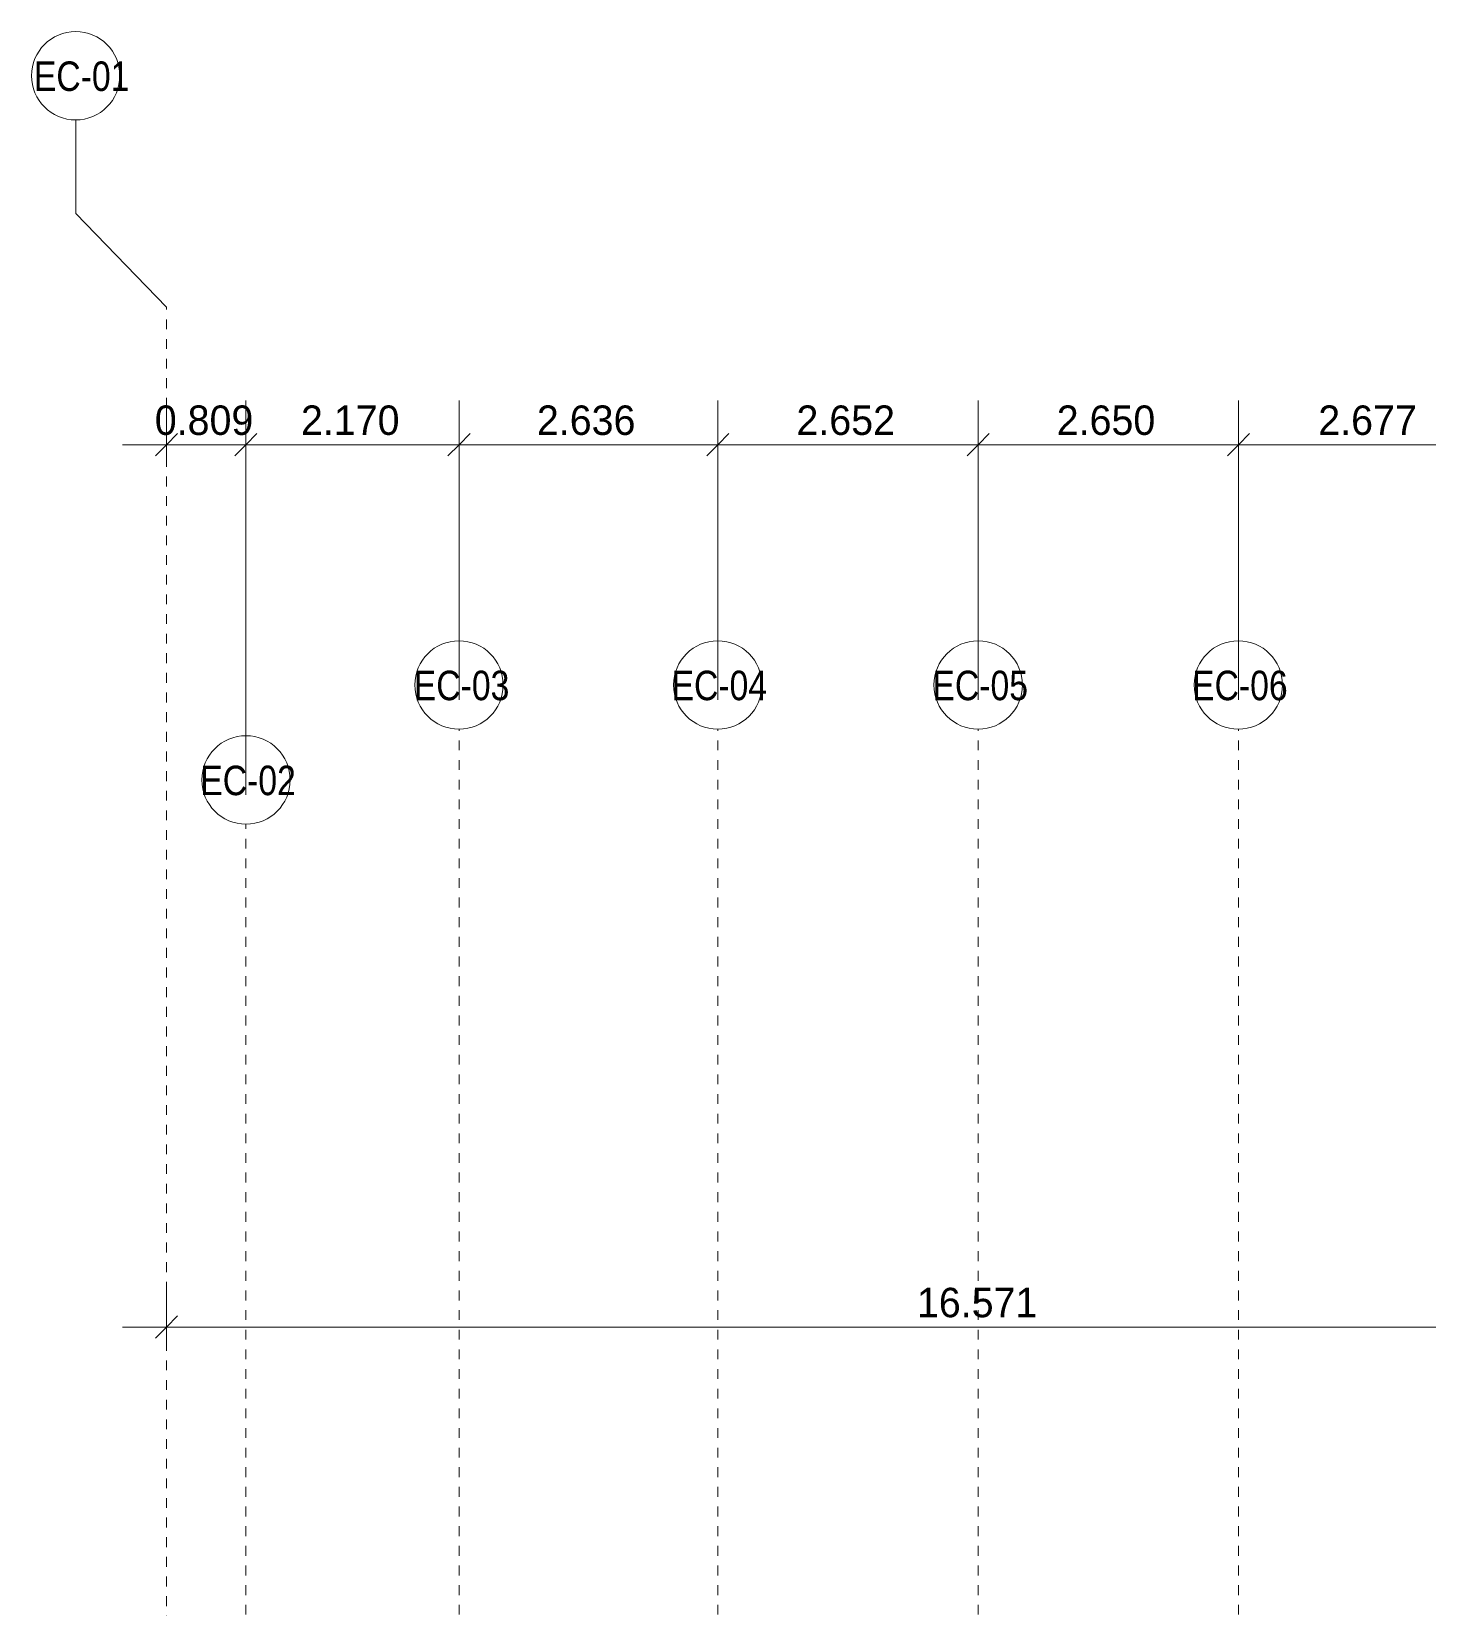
# Model space of a CAD drawing. Header units: metres. Extents: x -43 to 80, y -185 to 8.
# Drawn here: x -6.84 to 7.39, y -116.12 to -100.07 of the extents above; entities that cross this region are included whole.
import ezdxf

# ---------------------------------------------------------------- set-up
doc = ezdxf.new("R2010")
doc.units = ezdxf.units.M
doc.linetypes.add('Grid Line', pattern=[0.022225, 0.0127, -0.003175, 0.003175, -0.003175])
for name, color, linetype, lineweight in [('A-ANNO-DIMS', 7, 'Continuous', 9), ('A-ANNO-DIMS-150', 7, 'Continuous', 9), ('S-GRID', 7, 'Continuous', 9), ('S-GRID-IDEN', 7, 'Continuous', 9)]:
    doc.layers.add(name, color=color, linetype=linetype, lineweight=lineweight)
doc.styles.add('Century Gothic', font='GOTHIC.TTF', dxfattribs={"height": 0.3})
doc.styles.add('Saira Condensed', font='SairaCondensed-Regular.ttf', dxfattribs={"height": 0.3})
doc.dimstyles.new('C_G_2_0mm', dxfattribs={"dimscale": 0.3048, "dimtxt": 0.31325, "dimasz": 0.738189, "dimexe": 1.476378, "dimexo": 0.984252, "dimgap": 0.049213, "dimtad": 1, "dimdec": 3, "dimrnd": 0.001, "dimzin": 0, "dimdsep": 46, "dimtxsty": 'Century Gothic', "dimblk1": 'OBLIQUE', "dimblk2": 'OBLIQUE', "dimsah": 1, "dimcen": 0.09, "dimdle": 1.476378, "dimazin": 2, "dimtfac": 1, "dimtdec": 4, "dimtix": 1, "dimtmove": 0, "dimatfit": 3, "dimfxl": 1, "dimtvp": 1, "dimtolj": 1, "dimtzin": 0, "dimarcsym": 2})

# ---------------------------------------------------------------- blocks, each defined once
blk = doc.blocks.new('Grid - 3mm-1144979-N01 - ESTANQUE CABECERA')
at = {"layer": 'S-GRID-IDEN', "color": 253, "true_color": 0xaaaaaa}
blk.add_circle((0, 0), 0.003, dxfattribs=at)
blk = doc.blocks.new('DIMBLOCK1-N01 - ESTANQUE CABECERA')
at = {"layer": 'A-ANNO-DIMS-150'}
for p, q in [((-5.463, -113.258), (-5.463, -112.808)), ((11.107, -113.258), (11.107, -112.808)), ((-5.913, -113.258), (11.557, -113.258)), ((-5.463, -113.258), (-5.463, -113.399)), ((11.107, -113.258), (11.107, -113.399))]:
    blk.add_line(p, q, dxfattribs=at)
at = {"layer": 'A-ANNO-DIMS-150', "lineweight": 35}
for p, q in [((-5.463, -113.258), (-5.351, -113.145)), ((11.107, -113.258), (11.22, -113.145)), ((-5.463, -113.258), (-5.576, -113.37)), ((11.107, -113.258), (10.995, -113.37))]:
    blk.add_line(p, q, dxfattribs=at)
at = {"layer": 'A-ANNO-DIMS-150', "color": 0, "insert": (2.18, -112.858), "char_height": 0.3, "width": 1.5394, "attachment_point": 1, "line_spacing_factor": 0.984502, "style": 'Century Gothic'}
blk.add_mtext('16.571', dxfattribs=at)
blk = doc.blocks.new('_Oblique')
at = {"color": 0, "linetype": 'ByBlock', "lineweight": -2}
blk.add_line((-0.5, -0.5), (0.5, 0.5), dxfattribs=at)
blk = doc.blocks.new('DIMBLOCK2-N01 - ESTANQUE CABECERA')
at = {"layer": 'A-ANNO-DIMS-150'}
for p, q in [((-5.463, -104.275), (-5.463, -103.825)), ((-4.654, -104.275), (-4.654, -103.825)), ((-5.913, -104.275), (-4.654, -104.275)), ((-5.463, -104.275), (-5.463, -104.416)), ((-4.654, -104.275), (-4.654, -107.838))]:
    blk.add_line(p, q, dxfattribs=at)
at = {"layer": 'A-ANNO-DIMS-150', "lineweight": 35}
for p, q in [((-5.463, -104.275), (-5.351, -104.162)), ((-4.654, -104.275), (-4.542, -104.162)), ((-5.463, -104.275), (-5.576, -104.387)), ((-4.654, -104.275), (-4.767, -104.387))]:
    blk.add_line(p, q, dxfattribs=at)
at = {"layer": 'A-ANNO-DIMS-150', "color": 0, "insert": (-5.583, -103.875), "char_height": 0.3, "width": 1.25897, "attachment_point": 1, "line_spacing_factor": 0.984502, "style": 'Century Gothic'}
blk.add_mtext('0.809', dxfattribs=at)
blk = doc.blocks.new('DIMBLOCK3-N01 - ESTANQUE CABECERA')
at = {"layer": 'A-ANNO-DIMS-150'}
for p, q in [((-4.654, -104.275), (-4.654, -103.825)), ((-2.484, -104.275), (-2.484, -103.825)), ((-4.654, -104.275), (-2.484, -104.275)), ((-4.654, -104.275), (-4.654, -107.838)), ((-2.484, -104.275), (-2.484, -106.871))]:
    blk.add_line(p, q, dxfattribs=at)
at = {"layer": 'A-ANNO-DIMS-150', "lineweight": 35}
for p, q in [((-4.654, -104.275), (-4.542, -104.162)), ((-2.484, -104.275), (-2.372, -104.162)), ((-4.654, -104.275), (-4.767, -104.387)), ((-2.484, -104.275), (-2.597, -104.387))]:
    blk.add_line(p, q, dxfattribs=at)
at = {"layer": 'A-ANNO-DIMS-150', "color": 0, "insert": (-4.094, -103.875), "char_height": 0.3, "width": 1.25897, "attachment_point": 1, "line_spacing_factor": 0.984502, "style": 'Century Gothic'}
blk.add_mtext('2.170', dxfattribs=at)
blk = doc.blocks.new('DIMBLOCK4-N01 - ESTANQUE CABECERA')
at = {"layer": 'A-ANNO-DIMS-150'}
for p, q in [((-2.484, -104.275), (-2.484, -103.825)), ((0.151, -104.275), (0.151, -103.825)), ((-2.484, -104.275), (0.151, -104.275)), ((-2.484, -104.275), (-2.484, -106.871)), ((0.151, -104.275), (0.151, -106.871))]:
    blk.add_line(p, q, dxfattribs=at)
at = {"layer": 'A-ANNO-DIMS-150', "lineweight": 35}
for p, q in [((-2.484, -104.275), (-2.372, -104.162)), ((0.151, -104.275), (0.264, -104.162)), ((-2.484, -104.275), (-2.597, -104.387)), ((0.151, -104.275), (0.039, -104.387))]:
    blk.add_line(p, q, dxfattribs=at)
at = {"layer": 'A-ANNO-DIMS-150', "color": 0, "insert": (-1.691, -103.875), "char_height": 0.3, "width": 1.25897, "attachment_point": 1, "line_spacing_factor": 0.984502, "style": 'Century Gothic'}
blk.add_mtext('2.636', dxfattribs=at)
blk = doc.blocks.new('DIMBLOCK5-N01 - ESTANQUE CABECERA')
at = {"layer": 'A-ANNO-DIMS-150'}
for p, q in [((0.151, -104.275), (0.151, -103.825)), ((2.804, -104.275), (2.804, -103.825)), ((0.151, -104.275), (2.804, -104.275)), ((0.151, -104.275), (0.151, -106.871)), ((2.804, -104.275), (2.804, -106.871))]:
    blk.add_line(p, q, dxfattribs=at)
at = {"layer": 'A-ANNO-DIMS-150', "lineweight": 35}
for p, q in [((0.151, -104.275), (0.264, -104.162)), ((2.804, -104.275), (2.916, -104.162)), ((0.151, -104.275), (0.039, -104.387)), ((2.804, -104.275), (2.691, -104.387))]:
    blk.add_line(p, q, dxfattribs=at)
at = {"layer": 'A-ANNO-DIMS-150', "color": 0, "insert": (0.953, -103.875), "char_height": 0.3, "width": 1.25897, "attachment_point": 1, "line_spacing_factor": 0.984502, "style": 'Century Gothic'}
blk.add_mtext('2.652', dxfattribs=at)
blk = doc.blocks.new('DIMBLOCK6-N01 - ESTANQUE CABECERA')
at = {"layer": 'A-ANNO-DIMS-150'}
for p, q in [((2.804, -104.275), (2.804, -103.825)), ((5.454, -104.275), (5.454, -103.825)), ((2.804, -104.275), (5.454, -104.275)), ((2.804, -104.275), (2.804, -106.871)), ((5.454, -104.275), (5.454, -106.871))]:
    blk.add_line(p, q, dxfattribs=at)
at = {"layer": 'A-ANNO-DIMS-150', "lineweight": 35}
for p, q in [((2.804, -104.275), (2.916, -104.162)), ((5.454, -104.275), (5.567, -104.162)), ((2.804, -104.275), (2.691, -104.387)), ((5.454, -104.275), (5.342, -104.387))]:
    blk.add_line(p, q, dxfattribs=at)
at = {"layer": 'A-ANNO-DIMS-150', "color": 0, "insert": (3.604, -103.875), "char_height": 0.3, "width": 1.25897, "attachment_point": 1, "line_spacing_factor": 0.984502, "style": 'Century Gothic'}
blk.add_mtext('2.650', dxfattribs=at)
blk = doc.blocks.new('DIMBLOCK7-N01 - ESTANQUE CABECERA')
at = {"layer": 'A-ANNO-DIMS-150'}
for p, q in [((5.454, -104.275), (5.454, -103.825)), ((8.131, -104.275), (8.131, -103.825)), ((5.454, -104.275), (8.131, -104.275)), ((5.454, -104.275), (5.454, -106.871)), ((8.131, -104.275), (8.131, -106.871))]:
    blk.add_line(p, q, dxfattribs=at)
at = {"layer": 'A-ANNO-DIMS-150', "lineweight": 35}
for p, q in [((5.454, -104.275), (5.567, -104.162)), ((8.131, -104.275), (8.244, -104.162)), ((5.454, -104.275), (5.342, -104.387)), ((8.131, -104.275), (8.019, -104.387))]:
    blk.add_line(p, q, dxfattribs=at)
at = {"layer": 'A-ANNO-DIMS-150', "color": 0, "insert": (6.268, -103.875), "char_height": 0.3, "width": 1.25897, "attachment_point": 1, "line_spacing_factor": 0.984502, "style": 'Century Gothic'}
blk.add_mtext('2.677', dxfattribs=at)

msp = doc.modelspace()

# ---------------------------------------------------------------- linework, layer by layer
at = {"layer": 'S-GRID', "color": 254, "true_color": 0xd4d4d4}
for p, q in [((-6.3886, -101.9205), (-6.3886, -100.968)), ((-5.4635, -102.873), (-6.3886, -101.9205))]:
    msp.add_line(p, q, dxfattribs=at)
at = {"layer": 'S-GRID', "color": 254, "linetype": 'Grid Line', "true_color": 0xd4d4d4}
for p, q in [((-5.4635, -182.4986), (-5.4635, -102.873)), ((-2.4842, -161.7861), (-2.4842, -107.1708)), ((0.1514, -161.7861), (0.1514, -107.1708)), ((2.8039, -161.7861), (2.8039, -107.1708)), ((5.4541, -161.7861), (5.4541, -107.1708)), ((-4.6541, -161.7861), (-4.6541, -108.1377))]:
    msp.add_line(p, q, dxfattribs=at)

# ---------------------------------------------------------------- block references
at = {"layer": 'S-GRID-IDEN', "color": 253, "true_color": 0xaaaaaa, "xscale": 149.9999999999999, "yscale": 149.9999999999999, "zscale": 149.9999999999999}
for p in [(-6.3886, -100.518), (-2.4842, -106.7208), (0.1514, -106.7208), (2.8039, -106.7208), (5.4541, -106.7208), (-4.6541, -107.6877)]:
    msp.add_blockref('Grid - 3mm-1144979-N01 - ESTANQUE CABECERA', p, dxfattribs=at)

# ---------------------------------------------------------------- texts
at = {"layer": 'S-GRID-IDEN', "color": 253, "true_color": 0xaaaaaa, "char_height": 0.3, "attachment_point": 1, "style": 'Saira Condensed'}
for s, insert, width in [('EC-01', (-6.815, -100.3728), 1.022152), ('EC-03', (-2.945, -106.5756), 1.106329), ('EC-04', (-0.3199, -106.5756), 1.130379), ('EC-05', (2.3378, -106.5756), 1.118354), ('EC-06', (4.9827, -106.5756), 1.130379), ('EC-02', (-5.1202, -107.5425), 1.118354)]:
    msp.add_mtext(s, dxfattribs=dict(at, insert=insert, width=width))

# ---------------------------------------------------------------- dimensions: what is measured, and where the dimension line sits
at = {"layer": 'A-ANNO-DIMS'}
for base, p1, p2, override, picture, middle in [((-4.6541, -104.2748), (-5.4635, -104.1157), (-4.6541, -108.1377), {"dimpost": '<>', "dimfxl": 4.102545}, 'DIMBLOCK2-N01 - ESTANQUE CABECERA', (-5.0588, -104.1023)), ((5.4541, -104.2748), (2.8039, -107.1708), (5.4541, -107.1708), {"dimpost": '<>', "dimfxl": 2.65017}, 'DIMBLOCK6-N01 - ESTANQUE CABECERA', (4.129, -104.1023)), ((11.10703, -113.25787), (-5.46348, -113.09877), (11.10703, -113.09877), {"dimpost": '<>', "dimfxl": 16.570505}, 'DIMBLOCK1-N01 - ESTANQUE CABECERA', (2.82178, -113.08532))]:
    dim = msp.add_linear_dim(base=base, p1=p1, p2=p2, angle=0, dimstyle='C_G_2_0mm', override=override, dxfattribs=at)
    dim.commit()
    dim.dimension.update_dxf_attribs({"geometry": picture, "text_midpoint": middle})
for base, p1, p2, override, picture, middle in [((-2.4842, -104.2748), (-4.6541, -108.1377), (-2.4842, -107.1708), {"dimpost": '<>', "dimfxl": 2.375604}, 'DIMBLOCK3-N01 - ESTANQUE CABECERA', (-3.5692, -104.1023)), ((0.1514, -104.2748), (-2.4842, -107.1708), (0.1514, -107.1708), {"dimpost": '<>', "dimfxl": 2.635617}, 'DIMBLOCK4-N01 - ESTANQUE CABECERA', (-1.1664, -104.1023)), ((2.80392, -104.27485), (0.15143, -107.17081), (2.80392, -107.17081), {"dimpost": '<>', "dimfxl": 2.652485}, 'DIMBLOCK5-N01 - ESTANQUE CABECERA', (1.47767, -104.1023)), ((8.1314, -104.2748), (5.4541, -107.1708), (8.1314, -107.1708), {"dimpost": '<>', "dimfxl": 2.677358}, 'DIMBLOCK7-N01 - ESTANQUE CABECERA', (6.7928, -104.1023))]:
    dim = msp.add_linear_dim(base=base, p1=p1, p2=p2, dimstyle='C_G_2_0mm', override=override, dxfattribs=at)
    dim.commit()
    dim.dimension.update_dxf_attribs({"geometry": picture, "text_midpoint": middle})

doc.saveas('drawing.dxf')
